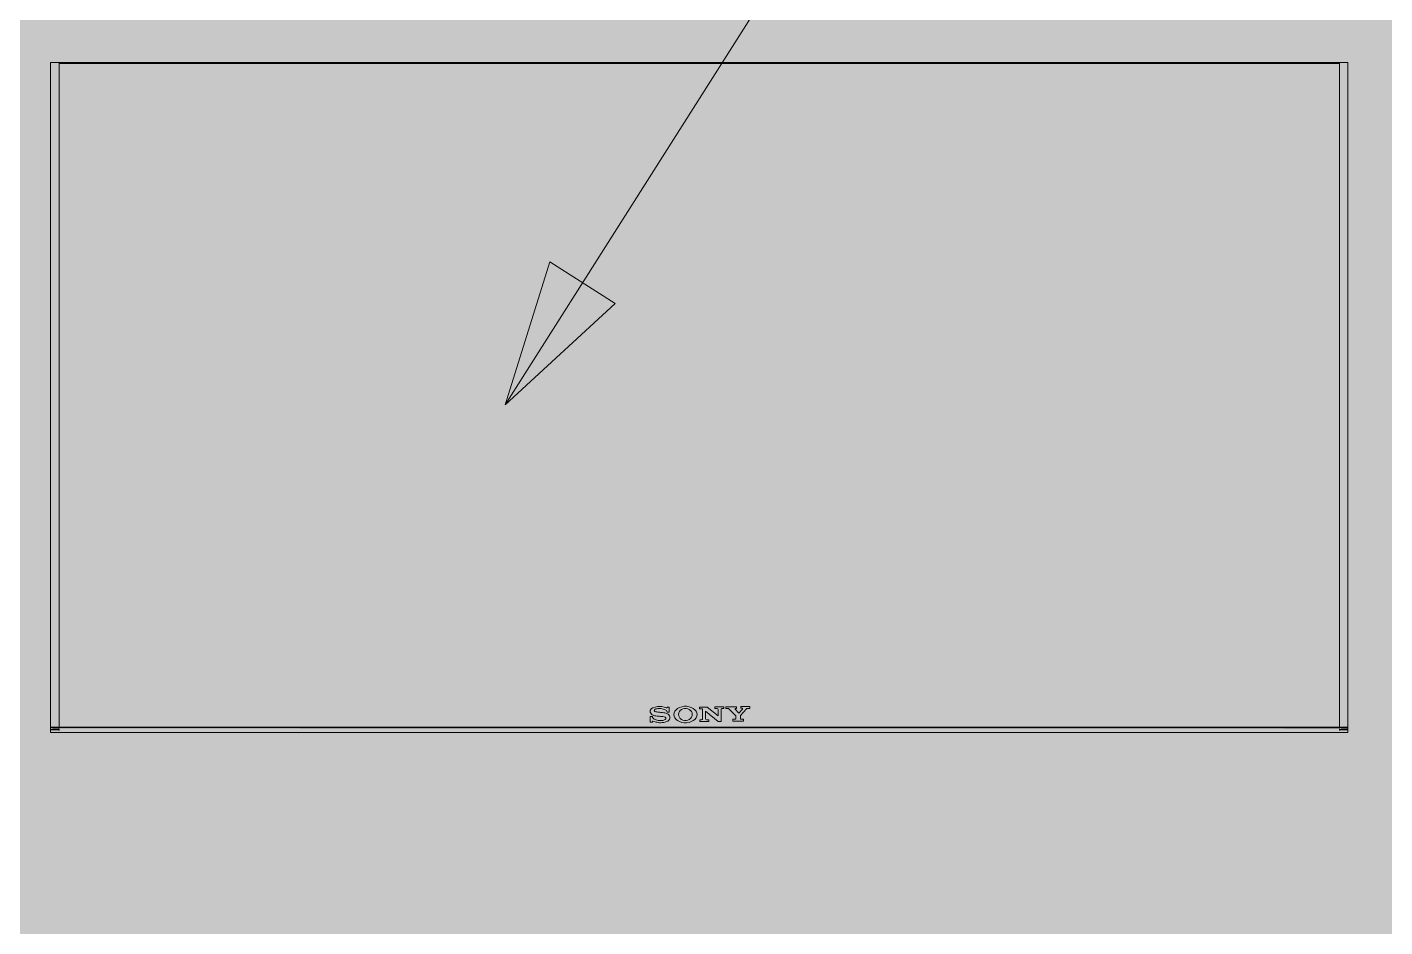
# Model space of a CAD drawing. Header units: inches. Extents: x -3547 to 717, y -19 to 229.
# Drawn here: x 287.8 to 344.1, y 37.3 to 74.7 of the extents above; entities that cross this region are included whole.
import ezdxf

# ---------------------------------------------------------------- set-up
doc = ezdxf.new("R2010")
doc.units = ezdxf.units.IN
doc.header["$MEASUREMENT"] = 0
for name, color, linetype, lineweight in [('A-GENM', 5, 'Continuous', 9), ('G-ANNO-TEXT', 231, 'Continuous', 9), ('I-WALL-1', 2, 'Continuous', 5)]:
    doc.layers.add(name, color=color, linetype=linetype, lineweight=lineweight)

# ---------------------------------------------------------------- blocks, each defined once
blk = doc.blocks.new('Sony TV - Sony TV-2182322-INTERIOR ELEVATION - LOBBY _101_ - WEST WALL')
at = {"layer": 'A-GENM'}
for points in [[(3527.733, 45.625), (3527.733, 73.214), (3527.383, 73.214), (3527.383, 45.625)], [(3580.614, 73.184), (3580.91, 73.184), (3580.91, 73.214), (3527.733, 73.214), (3527.733, 73.184)], [(3581.26, 45.625), (3581.26, 73.214), (3580.91, 73.214), (3580.91, 45.625)], [(3527.733, 45.588), (3527.733, 45.625), (3527.383, 45.619), (3527.383, 45.588)], [(3527.733, 45.484), (3527.733, 45.564), (3527.383, 45.546), (3527.383, 45.484)], [(3557.468, 45.395), (3581.26, 45.395), (3581.26, 45.484), (3580.91, 45.486), (3580.91, 45.564), (3527.733, 45.546), (3527.733, 45.484), (3527.383, 45.484), (3527.383, 45.395), (3555.664, 45.395)], [(3552.958, 45.585), (3580.91, 45.594), (3580.91, 45.619), (3527.733, 45.619), (3527.733, 45.588), (3552.056, 45.585)], [(3581.26, 45.588), (3581.26, 45.625), (3580.91, 45.619), (3580.91, 45.588)], [(3581.26, 45.484), (3581.26, 45.564), (3580.91, 45.546), (3580.91, 45.484)]]:
    blk.add_hatch(color=256, dxfattribs=at).paths.add_polyline_path(points, flags=0)
h = blk.add_hatch(color=256, dxfattribs=at)
h.paths.add_polyline_path([(3527.733, 45.619), (3580.91, 45.619), (3580.91, 73.184), (3527.733, 73.184), (3527.733, 67.571)], flags=0)
h.paths.add_polyline_path([(3552.288, 45.824), (3552.385, 45.855), (3552.385, 45.824)], flags=0)
h.paths.add_polyline_path([(3552.385, 46.025), (3552.385, 45.865), (3552.288, 45.824), (3552.306, 46.06), (3552.385, 46.06)], flags=0)
h.paths.add_polyline_path([(3552.463, 45.947), (3552.401, 45.874), (3552.39, 46.021), (3552.414, 45.996)], flags=0)
h.paths.add_polyline_path([(3552.9, 46.343), (3552.952, 46.392), (3552.913, 46.336)], flags=0)
h.paths.add_polyline_path([(3552.727, 45.802), (3552.523, 45.831), (3552.416, 45.874), (3552.463, 45.947), (3552.661, 45.895), (3552.793, 45.896), (3552.893, 45.927), (3552.939, 45.983), (3552.893, 46.04), (3552.843, 46.052), (3552.437, 46.102), (3552.338, 46.156), (3552.286, 46.248), (3552.306, 46.351), (3552.378, 46.413), (3552.537, 46.466), (3552.733, 46.476), (3552.924, 46.431), (3552.948, 46.416), (3552.9, 46.343), (3552.768, 46.384), (3552.599, 46.392), (3552.488, 46.357), (3552.455, 46.313), (3552.497, 46.261), (3552.748, 46.23), (3552.965, 46.192), (3553.064, 46.132), (3553.106, 46.04), (3553.075, 45.929), (3552.98, 45.858), (3552.793, 45.806), (3552.757, 45.804)], flags=0)
h.paths.add_polyline_path([(3553.782, 45.805), (3553.587, 45.823), (3553.426, 45.89), (3553.308, 46.005), (3553.267, 46.147), (3553.308, 46.283), (3553.426, 46.398), (3553.599, 46.469), (3553.798, 46.484), (3553.998, 46.435), (3554.138, 46.345), (3554.219, 46.215), (3554.219, 46.073), (3554.138, 45.943), (3553.989, 45.848), (3553.798, 45.805)], flags=0)
h.paths.add_polyline_path([(3554.341, 45.854), (3554.341, 45.93), (3554.422, 45.93)], flags=0)
h.paths.add_polyline_path([(3554.715, 45.854), (3554.621, 45.93), (3554.715, 45.93)], flags=0)
h.paths.add_polyline_path([(3554.422, 45.854), (3554.341, 45.854), (3554.621, 45.924), (3554.715, 45.854), (3554.461, 45.854)], flags=0)
h.paths.add_polyline_path([(3554.585, 46.287), (3554.585, 45.962), (3554.461, 45.962), (3554.461, 46.336)], flags=0)
h.paths.add_polyline_path([(3554.337, 46.455), (3554.422, 46.38), (3554.337, 46.384), (3554.337, 46.445)], flags=0)
h.paths.add_polyline_path([(3554.647, 46.455), (3554.422, 46.386), (3554.337, 46.455), (3554.585, 46.455)], flags=0)
h.paths.add_polyline_path([(3555.103, 45.854), (3554.493, 46.336), (3554.461, 46.366), (3554.66, 46.445), (3555.103, 46.086), (3555.103, 46.359), (3555.226, 46.359), (3555.226, 45.854)], flags=0)
h.paths.add_polyline_path([(3554.341, 45.854), (3554.461, 45.932), (3554.585, 45.928), (3554.422, 45.879)], flags=0)
h.paths.add_polyline_path([(3556.165, 45.871), (3556.066, 45.947), (3556.165, 45.947)], flags=0)
h.paths.add_polyline_path([(3555.802, 45.871), (3555.714, 45.871), (3555.836, 45.952), (3556.066, 45.941), (3556.165, 45.871), (3555.819, 45.871)], flags=0)
h.paths.add_polyline_path([(3555.714, 45.871), (3555.714, 45.947), (3555.802, 45.947)], flags=0)
h.paths.add_polyline_path([(3553.714, 45.899), (3553.86, 45.919), (3553.96, 45.981), (3554.023, 46.087), (3554.019, 46.215), (3553.96, 46.313), (3553.848, 46.381), (3553.698, 46.392), (3553.577, 46.345), (3553.497, 46.263), (3553.465, 46.144), (3553.497, 46.031), (3553.599, 45.936), (3553.698, 45.902)], flags=0)
h.paths.add_polyline_path([(3555.836, 45.966), (3555.836, 46.348), (3555.969, 46.206), (3556.117, 46.371), (3556.279, 46.374), (3556.04, 46.093), (3556.04, 45.966), (3555.969, 45.966)], flags=0)
h.paths.add_polyline_path([(3555.836, 46.093), (3555.554, 46.375), (3555.816, 46.369), (3555.835, 46.109)], flags=0)
h.paths.add_polyline_path([(3553.07, 46.248), (3552.958, 46.314), (3552.985, 46.45), (3553.07, 46.445), (3553.07, 46.345)], flags=0)
h.paths.add_polyline_path([(3552.956, 46.307), (3552.94, 46.343), (3552.963, 46.345), (3552.958, 46.317)], flags=0)
h.paths.add_polyline_path([(3555.429, 46.467), (3555.509, 46.391), (3555.429, 46.391), (3555.429, 46.445)], flags=0)
h.paths.add_polyline_path([(3555.554, 46.375), (3555.429, 46.467), (3555.864, 46.467), (3555.815, 46.393), (3555.664, 46.383)], flags=0)
h.paths.add_polyline_path([(3556.056, 46.481), (3556.091, 46.402), (3556.056, 46.405), (3556.056, 46.467)], flags=0)
h.paths.add_polyline_path([(3556.291, 46.384), (3556.107, 46.411), (3556.056, 46.481), (3556.427, 46.481), (3556.305, 46.392)], flags=0)
h.paths.add_polyline_path([(3555.339, 46.467), (3555.339, 46.39), (3555.256, 46.39), (3555.315, 46.445)], flags=0)
h.paths.add_polyline_path([(3554.965, 46.467), (3555.065, 46.39), (3554.965, 46.39), (3554.965, 46.455)], flags=0)
h.paths.add_polyline_path([(3555.339, 46.467), (3555.065, 46.395), (3554.965, 46.467), (3555.256, 46.467)], flags=0)
h.paths.add_polyline_path([(3555.256, 46.386), (3555.103, 46.392), (3555.312, 46.445), (3555.241, 46.386)], flags=0)
h.paths.add_polyline_path([(3555.836, 46.397), (3555.836, 46.416), (3555.864, 46.445), (3555.864, 46.397)], flags=0)
h.paths.add_polyline_path([(3556.336, 46.397), (3556.427, 46.481), (3556.427, 46.397)], flags=0)
h = blk.add_hatch(color=256, dxfattribs=at)
h.paths.add_polyline_path([(3552.9, 46.343), (3552.931, 46.326), (3552.924, 46.373)], flags=0)
h.paths.add_polyline_path([(3552.727, 45.802), (3552.92, 45.836), (3553.034, 45.888), (3553.1, 45.983), (3553.094, 46.089), (3553.021, 46.167), (3552.889, 46.211), (3552.488, 46.263), (3552.461, 46.331), (3552.525, 46.376), (3552.642, 46.394), (3552.823, 46.372), (3552.9, 46.343), (3552.931, 46.429), (3552.732, 46.476), (3552.579, 46.473), (3552.414, 46.43), (3552.319, 46.369), (3552.288, 46.313), (3552.306, 46.201), (3552.39, 46.12), (3552.545, 46.082), (3552.924, 46.019), (3552.94, 45.983), (3552.905, 45.935), (3552.813, 45.898), (3552.675, 45.893), (3552.488, 45.937), (3552.463, 45.947), (3552.423, 45.867), (3552.596, 45.816), (3552.675, 45.805)], flags=0)
h.paths.add_polyline_path([(3553.798, 45.805), (3553.998, 45.853), (3554.138, 45.943), (3554.219, 46.073), (3554.219, 46.215), (3554.138, 46.345), (3553.989, 46.44), (3553.798, 46.484), (3553.599, 46.469), (3553.426, 46.398), (3553.308, 46.283), (3553.266, 46.144), (3553.308, 46.005), (3553.426, 45.89), (3553.599, 45.819), (3553.698, 45.805)], flags=0)
h.paths.add_polyline_path([(3552.288, 45.824), (3552.385, 45.824), (3552.385, 45.855)], flags=0)
h.paths.add_polyline_path([(3552.385, 46.025), (3552.414, 45.889), (3552.463, 45.947), (3552.39, 46.021)], flags=0)
h.paths.add_polyline_path([(3552.288, 45.824), (3552.39, 45.867), (3552.384, 46.06), (3552.288, 46.06)], flags=0)
h.paths.add_polyline_path([(3554.715, 45.854), (3554.715, 45.93), (3554.621, 45.93)], flags=0)
h.paths.add_polyline_path([(3554.341, 45.854), (3554.422, 45.93), (3554.341, 45.93)], flags=0)
h.paths.add_polyline_path([(3554.715, 45.854), (3554.613, 45.931), (3554.341, 45.854), (3554.585, 45.854)], flags=0)
h.paths.add_polyline_path([(3554.647, 46.455), (3554.35, 46.445), (3554.432, 46.379), (3554.617, 46.445)], flags=0)
h.paths.add_polyline_path([(3555.103, 45.854), (3555.226, 45.854), (3555.226, 46.359), (3555.103, 46.359), (3555.103, 46.086), (3554.647, 46.455), (3554.461, 46.354), (3554.585, 46.287), (3554.762, 46.14)], flags=0)
h.paths.add_polyline_path([(3554.341, 45.854), (3554.585, 45.934), (3554.438, 45.931)], flags=0)
h.paths.add_polyline_path([(3556.117, 45.871), (3556.165, 45.871), (3556.04, 45.949), (3555.818, 45.949), (3555.714, 45.871), (3556.04, 45.871)], flags=0)
h.paths.add_polyline_path([(3556.165, 45.871), (3556.165, 45.947), (3556.066, 45.947), (3556.117, 45.907)], flags=0)
h.paths.add_polyline_path([(3555.714, 45.871), (3555.802, 45.947), (3555.714, 45.947)], flags=0)
h.paths.add_polyline_path([(3553.714, 45.899), (3553.587, 45.941), (3553.497, 46.031), (3553.465, 46.147), (3553.497, 46.263), (3553.599, 46.358), (3553.714, 46.395), (3553.86, 46.375), (3553.96, 46.313), (3554.023, 46.207), (3554.022, 46.086), (3553.96, 45.981), (3553.848, 45.913), (3553.782, 45.899)], flags=0)
h.paths.add_polyline_path([(3554.585, 45.962), (3554.585, 46.287), (3554.461, 46.336), (3554.461, 45.962)], flags=0)
h.paths.add_polyline_path([(3555.836, 46.093), (3555.816, 46.369), (3555.554, 46.375), (3555.664, 46.265)], flags=0)
h.paths.add_polyline_path([(3555.836, 45.966), (3556.04, 45.966), (3556.04, 46.109), (3556.279, 46.374), (3556.117, 46.371), (3555.969, 46.206), (3555.819, 46.367), (3555.836, 46.093)], flags=0)
h.paths.add_polyline_path([(3552.956, 46.307), (3552.958, 46.379), (3552.931, 46.326)], flags=0)
h.paths.add_polyline_path([(3553.07, 46.248), (3553.07, 46.45), (3552.985, 46.445), (3552.965, 46.341), (3552.973, 46.287), (3552.985, 46.283)], flags=0)
h.paths.add_polyline_path([(3555.554, 46.375), (3555.815, 46.393), (3555.864, 46.467), (3555.429, 46.467), (3555.541, 46.384)], flags=0)
h.paths.add_polyline_path([(3554.337, 46.38), (3554.422, 46.38), (3554.337, 46.445), (3554.337, 46.384)], flags=0)
h.paths.add_polyline_path([(3556.291, 46.384), (3556.427, 46.481), (3556.056, 46.481), (3556.116, 46.4), (3556.279, 46.385)], flags=0)
h.paths.add_polyline_path([(3555.339, 46.467), (3554.981, 46.455), (3555.074, 46.389), (3555.263, 46.445)], flags=0)
h.paths.add_polyline_path([(3555.241, 46.386), (3555.339, 46.467), (3555.103, 46.386), (3555.226, 46.386)], flags=0)
h.paths.add_polyline_path([(3555.339, 46.39), (3555.339, 46.467), (3555.256, 46.39)], flags=0)
h.paths.add_polyline_path([(3555.065, 46.39), (3554.965, 46.445), (3554.965, 46.39)], flags=0)
h.paths.add_polyline_path([(3555.429, 46.391), (3555.509, 46.391), (3555.429, 46.445)], flags=0)
h.paths.add_polyline_path([(3555.836, 46.397), (3555.864, 46.397), (3555.852, 46.445), (3555.826, 46.397)], flags=0)
h.paths.add_polyline_path([(3556.336, 46.397), (3556.427, 46.397), (3556.427, 46.481), (3556.367, 46.426)], flags=0)
h.paths.add_polyline_path([(3556.056, 46.402), (3556.107, 46.402), (3556.056, 46.445), (3556.056, 46.405)], flags=0)
for p, q in [((3527.383, 45.625), (3527.383, 73.214)), ((3527.383, 73.214), (3527.733, 73.214)), ((3527.733, 73.214), (3527.733, 45.625)), ((3527.733, 73.184), (3527.733, 73.214)), ((3527.733, 73.214), (3580.91, 73.214)), ((3527.733, 45.619), (3527.733, 73.184)), ((3527.733, 73.184), (3580.91, 73.184)), ((3580.91, 73.184), (3527.733, 73.184)), ((3580.91, 73.184), (3527.733, 73.184)), ((3527.733, 73.184), (3527.733, 45.625)), ((3580.91, 45.625), (3580.91, 73.214)), ((3580.91, 73.214), (3581.26, 73.214)), ((3580.91, 73.214), (3580.91, 73.184)), ((3580.91, 73.184), (3580.91, 45.619)), ((3580.91, 45.625), (3580.91, 73.184)), ((3581.26, 73.214), (3581.26, 45.625)), ((3553.07, 46.45), (3552.985, 46.45)), ((3552.985, 46.45), (3552.985, 46.419)), ((3552.985, 46.248), (3553.07, 46.248)), ((3553.07, 46.248), (3553.07, 46.45)), ((3554.647, 46.455), (3554.337, 46.455)), ((3554.337, 46.455), (3554.337, 46.38)), ((3554.337, 46.38), (3554.422, 46.38)), ((3554.461, 46.336), (3554.461, 45.962)), ((3554.585, 45.962), (3554.585, 46.287)), ((3554.585, 46.287), (3555.103, 45.854)), ((3555.103, 46.086), (3554.647, 46.455)), ((3555.339, 46.467), (3554.965, 46.467)), ((3554.965, 46.467), (3554.965, 46.39)), ((3554.965, 46.39), (3555.065, 46.39)), ((3555.103, 46.359), (3555.103, 46.086)), ((3555.226, 45.854), (3555.226, 46.359)), ((3555.256, 46.39), (3555.339, 46.39)), ((3555.339, 46.39), (3555.339, 46.467)), ((3555.864, 46.467), (3555.429, 46.467)), ((3555.429, 46.467), (3555.429, 46.391)), ((3555.429, 46.391), (3555.509, 46.391)), ((3555.554, 46.375), (3555.836, 46.093)), ((3555.969, 46.206), (3555.819, 46.367)), ((3555.826, 46.397), (3555.864, 46.397)), ((3555.864, 46.397), (3555.864, 46.467)), ((3556.117, 46.371), (3555.969, 46.206)), ((3556.04, 46.109), (3556.279, 46.374)), ((3556.427, 46.481), (3556.056, 46.481)), ((3556.056, 46.481), (3556.056, 46.402)), ((3556.056, 46.402), (3556.107, 46.402)), ((3556.336, 46.397), (3556.427, 46.397)), ((3556.427, 46.397), (3556.427, 46.481)), ((3552.385, 46.06), (3552.288, 46.06)), ((3552.288, 46.06), (3552.288, 45.824)), ((3552.288, 45.824), (3552.385, 45.824)), ((3552.385, 46.025), (3552.385, 46.06)), ((3552.385, 45.824), (3552.385, 45.855)), ((3554.422, 45.93), (3554.341, 45.93)), ((3554.341, 45.93), (3554.341, 45.854)), ((3554.341, 45.854), (3554.715, 45.854)), ((3554.715, 45.93), (3554.621, 45.93)), ((3554.715, 45.854), (3554.715, 45.93)), ((3555.103, 45.854), (3555.226, 45.854)), ((3555.802, 45.947), (3555.714, 45.947)), ((3555.714, 45.947), (3555.714, 45.871)), ((3555.714, 45.871), (3556.165, 45.871)), ((3555.836, 46.093), (3555.836, 45.966)), ((3556.04, 45.966), (3556.04, 46.109)), ((3556.165, 45.947), (3556.066, 45.947)), ((3556.165, 45.871), (3556.165, 45.947)), ((3527.383, 45.588), (3527.383, 45.625)), ((3527.733, 45.625), (3527.383, 45.625)), ((3527.383, 45.588), (3527.733, 45.588)), ((3527.383, 45.551), (3527.383, 45.585)), ((3527.383, 45.585), (3581.26, 45.585)), ((3527.383, 45.484), (3527.383, 45.549)), ((3527.383, 45.395), (3527.383, 45.486)), ((3527.383, 45.395), (3581.26, 45.395)), ((3527.733, 45.619), (3580.91, 45.619)), ((3527.733, 45.619), (3527.733, 45.588)), ((3527.733, 45.619), (3580.91, 45.619)), ((3527.733, 45.549), (3527.733, 45.484)), ((3581.26, 45.625), (3580.91, 45.625)), ((3580.91, 45.588), (3580.91, 45.619)), ((3580.91, 45.588), (3581.26, 45.588)), ((3580.91, 45.484), (3580.91, 45.549)), ((3581.26, 45.625), (3581.26, 45.588)), ((3581.26, 45.585), (3581.26, 45.551)), ((3581.26, 45.549), (3581.26, 45.484)), ((3581.26, 45.486), (3581.26, 45.395))]:
    blk.add_line(p, q, dxfattribs=at)
at = {"layer": 'A-GENM', "flags": 128}
for points in [[(3552.455, 46.313), (3552.461, 46.331), (3552.475, 46.348), (3552.497, 46.363), (3552.525, 46.376), (3552.56, 46.385), (3552.599, 46.392), (3552.642, 46.394), (3552.687, 46.394), (3552.733, 46.39), (3552.779, 46.383), (3552.823, 46.372), (3552.864, 46.359), (3552.9, 46.343), (3552.931, 46.326), (3552.956, 46.307), (3552.973, 46.287), (3552.983, 46.267), (3552.985, 46.248)], [(3554.23, 46.144), (3554.219, 46.215), (3554.188, 46.283), (3554.138, 46.345), (3554.07, 46.398), (3553.989, 46.44), (3553.897, 46.469), (3553.798, 46.484), (3553.698, 46.484), (3553.599, 46.469), (3553.507, 46.44), (3553.426, 46.398), (3553.358, 46.345), (3553.308, 46.283), (3553.277, 46.215), (3553.266, 46.144)], [(3553.465, 46.147), (3553.473, 46.207), (3553.497, 46.263), (3553.536, 46.313), (3553.587, 46.353), (3553.647, 46.381), (3553.714, 46.395), (3553.782, 46.395), (3553.848, 46.381), (3553.908, 46.353), (3553.96, 46.313), (3553.998, 46.263), (3554.023, 46.207), (3554.031, 46.147)], [(3553.266, 46.144), (3553.277, 46.073), (3553.308, 46.005), (3553.358, 45.943), (3553.426, 45.89), (3553.507, 45.848), (3553.599, 45.819), (3553.698, 45.805), (3553.798, 45.805), (3553.897, 45.819), (3553.989, 45.848), (3554.07, 45.89), (3554.138, 45.943), (3554.188, 46.005), (3554.219, 46.073), (3554.23, 46.144)], [(3554.031, 46.147), (3554.023, 46.087), (3553.998, 46.031), (3553.96, 45.981), (3553.908, 45.941), (3553.848, 45.913), (3553.782, 45.899), (3553.714, 45.899), (3553.647, 45.913), (3553.587, 45.941), (3553.536, 45.981), (3553.497, 46.031), (3553.473, 46.087), (3553.465, 46.147)]]:
    blk.add_lwpolyline(points, dxfattribs=at)
at = {"layer": 'A-GENM'}
for centre, radius, start, end in [((3552.971, 46.455), 0.0391, 239.9609, 290.0391), ((3554.422, 46.341), 0.0386, 353.0978, 90), ((3555.065, 46.351), 0.039, 12, 90), ((3555.256, 46.359), 0.0301, 90, 180), ((3555.509, 46.321), 0.0703, 50.5477, 90), ((3555.826, 46.381), 0.0161, 90, 243.3042), ((3556.107, 46.385), 0.0171, 304.3971, 90), ((3556.332, 46.326), 0.0711, 86.6591, 138), ((3552.404, 45.855), 0.0186, 56, 180), ((3554.428, 45.962), 0.0329, 260.4727, 0), ((3554.621, 45.966), 0.0362, 185.9916, 270), ((3555.802, 45.986), 0.0394, 270, 329.9829), ((3556.066, 45.973), 0.026, 194.0926, 270)]:
    blk.add_arc(centre, radius, start, end, dxfattribs=at)
for points, knots in [([(3552.288, 46.313), (3552.28, 46.273), (3552.287, 46.232), (3552.341, 46.13), (3552.48, 46.084), (3552.657, 46.074), (3552.797, 46.053), (3552.917, 46.05), (3552.959, 45.959), (3552.854, 45.907), (3552.765, 45.877), (3552.445, 45.912), (3552.385, 46.025)], [0, 0, 0, 0, 0.0054881, 0.0139056, 0.0261189, 0.039017, 0.0512, 0.0612292, 0.0706154, 0.0792484, 0.0940384, 0.1091309, 0.1091309, 0.1091309, 0.1091309]), ([(3552.952, 46.421), (3552.824, 46.468), (3552.624, 46.51), (3552.31, 46.41), (3552.288, 46.313)], [0, 0, 0, 0, 0.01859879, 0.03620202, 0.03620202, 0.03620202, 0.03620202]), ([(3552.414, 45.871), (3552.481, 45.839), (3552.567, 45.822), (3552.668, 45.801), (3552.79, 45.801), (3552.908, 45.83), (3553.015, 45.869), (3553.088, 45.93), (3553.113, 46.026), (3553.096, 46.099), (3553.029, 46.173), (3552.898, 46.216), (3552.71, 46.232), (3552.577, 46.248), (3552.49, 46.255), (3552.451, 46.283), (3552.455, 46.313)], [0, 0, 0, 0, 0.0073496, 0.0160523, 0.0256808, 0.0356012, 0.0447713, 0.0533382, 0.0608452, 0.0684764, 0.0771911, 0.0890207, 0.1018058, 0.1131797, 0.1206497, 0.1252392, 0.1252392, 0.1252392, 0.1252392])]:
    blk.add_open_spline(points, degree=3, knots=knots, dxfattribs=at)

msp = doc.modelspace()

# ---------------------------------------------------------------- hatches: boundary and pattern name
at = {"layer": 'G-ANNO-TEXT'}
msp.add_hatch(color=256, dxfattribs=at).paths.add_polyline_path([(307.60926, 59.0085), (312.18064, 63.2141), (309.46539, 64.93635)], flags=0)
at = {"layer": 'I-WALL-1'}
h = msp.add_hatch(color=256, dxfattribs=at)
h.paths.add_polyline_path([(246.67208, 4), (249.46176, 4), (249.46176, 5.98425), (247.65204, 5.98425), (247.65154, 6.30344), (246.85801, 6.45431), (246.67208, 6.4792), (246.67208, 4.19075)], flags=0)
h.paths.add_polyline_path([(251.43898, 4), (295.35497, 4), (295.36402, 6.56177), (293.99829, 6.58739), (292.79122, 6.64832), (291.75602, 6.73585), (291.13432, 6.80838), (290.12038, 6.96817), (289.26108, 7.15244), (288.37154, 7.40886), (287.66676, 7.67775), (286.9616, 8.03534), (286.61872, 8.24702), (286.14371, 8.60083), (285.56432, 9.14281), (285.26182, 9.47247), (284.73186, 10.09279), (283.53619, 11.4708), (281.8047, 13.39851), (280.16659, 15.16402), (278.21484, 17.23254), (278.09103, 17.53365), (278.04412, 17.91591), (278.04412, 18.72763), (278.1034, 19.04095), (278.36224, 19.11096), (279.36557, 18.80812), (281.8831, 18.05155), (282.40287, 18.11061), (282.58275, 18.17761), (282.73602, 18.37619), (282.9803, 18.81679), (283.20048, 19.37544), (283.48002, 20.18477), (284.00932, 21.33714), (284.55891, 22.67855), (285.05342, 24.05095), (285.49912, 25.45807), (285.9223, 26.97456), (286.30951, 28.5497), (286.37371, 28.82917), (286.53195, 29.28756), (286.78445, 29.6638), (287.09752, 29.94505), (287.45548, 30.14143), (287.85022, 30.25677), (288.27745, 30.28882), (290.68584, 29.98212), (292.35843, 29.84536), (294.19803, 29.74297), (296.07191, 29.67422), (297.16802, 29.65223), (299.7411, 29.61328), (302.2671, 29.60377), (306.1812, 29.63529), (310.23186, 29.70329), (315.70179, 29.61328), (319.30126, 29.60623), (321.28996, 29.61858), (325.50932, 29.72169), (327.0914, 29.79659), (329.3366, 29.96748), (330.48392, 30.09457), (331.97703, 30.2831), (332.42669, 30.22794), (332.79201, 30.10343), (333.08071, 29.94505), (333.39378, 29.6638), (333.64627, 29.28756), (333.80452, 28.82917), (334.1886, 27.23303), (334.59745, 25.7354), (335.05202, 24.26892), (335.42235, 23.20494), (335.81341, 22.18594), (336.27716, 21.09225), (336.79469, 19.94521), (337.01579, 19.25168), (337.2808, 18.63769), (337.52497, 18.25976), (337.64365, 18.14857), (337.71556, 18.12132), (338.236, 18.05282), (338.38092, 18.06068), (340.20685, 18.62048), (340.87128, 18.82492), (341.75848, 19.10301), (342.05367, 19.06194), (342.14062, 18.70943), (342.13092, 17.85004), (342.05367, 17.44257), (341.90608, 17.15707), (341.45152, 16.66831), (340.10943, 15.26604), (338.03291, 13.02489), (336.1797, 10.94173), (334.32127, 8.85287), (333.70133, 8.34423), (333.4841, 8.20048), (333.1039, 7.96999), (332.42505, 7.64272), (331.73597, 7.38697), (331.23052, 7.23365), (330.36833, 7.02745), (329.29111, 6.84332), (328.3343, 6.72739), (327.26218, 6.63953), (325.89121, 6.57813), (324.80201, 6.56081), (324.82844, 4), (368.73924, 4), (368.73924, 5.98425), (366.95842, 5.98425), (366.95842, 6.29864), (366.14252, 6.45277), (365.62037, 6.58604), (364.88746, 6.84203), (363.62717, 7.43238), (354.21348, 11.87566), (348.06183, 14.75419), (347.24515, 15.28901), (346.54803, 16.19297), (346.49565, 16.42051), (346.49565, 16.75427), (346.57612, 17.46478), (346.6301, 17.70814), (346.77959, 17.92076), (347.03673, 17.94489), (347.68002, 17.95547), (349.52881, 17.97566), (363.08948, 18.09722), (363.73487, 18.15887), (364.6197, 18.39355), (365.19128, 18.66585), (365.75246, 19.03317), (366.36955, 19.58322), (367.06097, 20.36043), (367.84479, 21.48529), (368.58179, 22.82622), (369.23831, 24.24745), (369.92785, 26.01498), (370.42824, 27.49177), (370.94602, 29.1339), (371.13202, 29.39675), (371.31658, 29.5487), (371.5653, 29.67894), (371.94695, 29.77398), (372.12302, 29.79317), (372.62132, 29.75224), (374.8683, 29.44346), (377.62303, 28.86056), (378.01448, 28.8076), (378.88167, 28.76493), (379.73883, 28.76729), (380.27388, 28.79382), (380.97271, 28.86056), (381.60412, 28.95867), (382.0319, 29.05342), (382.4888, 29.2108), (382.73592, 29.37519), (382.79288, 29.54513), (382.81219, 29.74002), (382.84823, 29.78344), (383.04265, 29.7777), (384.93303, 29.51712), (384.95655, 25.94856), (384.91721, 23.92465), (384.83553, 22.1486), (384.77305, 21.31967), (384.63338, 19.85436), (384.47871, 18.70222), (384.31333, 17.74602), (384.03667, 16.50427), (383.85483, 15.8606), (383.45397, 14.63466), (383.21401, 14.05197), (382.84512, 13.26842), (382.5094, 12.6415), (382.14947, 12.071), (381.65452, 11.39263), (381.16341, 10.826), (380.60523, 10.22966), (379.92236, 9.6269), (379.74762, 9.47497), (378.1855, 8.41613), (376.59473, 7.5977), (375.74351, 7.23851), (374.49291, 6.80161), (373.82397, 6.58289), (373.15205, 6.41594), (372.52619, 6.29534), (372.52619, 5.98425), (370.71646, 5.98425), (370.71646, 4), (395.29708, 4), (395.29708, 35.75), (395.04708, 35.75), (395.04708, 37.73269), (394.79708, 37.73269), (394.79708, 38.725), (395.04708, 38.725), (395.04708, 39.00192), (394.79708, 39.00192), (394.79708, 39.18654), (395.04708, 39.18654), (395.04708, 39.55577), (394.79708, 39.55577), (394.79708, 40.8012), (395.04708, 40.8012), (395.04708, 41.03269), (394.79708, 41.03269), (394.79708, 42.11731), (395.04708, 42.11731), (395.04708, 42.97115), (394.79708, 42.97115), (394.79708, 44.05577), (395.04708, 44.05577), (395.04708, 44.17115), (394.79708, 44.17115), (394.79708, 45.53269), (395.04708, 45.53269), (395.04708, 45.60192), (394.79708, 45.60192), (394.79708, 45.875), (393.79708, 45.875), (393.79708, 49.875), (394.79708, 49.89008), (394.79708, 50.30962), (395.04708, 50.30962), (395.04708, 50.60962), (394.79708, 50.60962), (394.79708, 51.76346), (395.04708, 51.76346), (395.04708, 52.10962), (394.79708, 52.10962), (394.79708, 52.29423), (395.04708, 52.29423), (395.04708, 52.59423), (394.79708, 52.59423), (394.79708, 53.74808), (395.04708, 53.74808), (395.04708, 54.025), (394.79708, 54.025), (394.79708, 55.17885), (395.04708, 55.17885), (395.04708, 55.50192), (394.79708, 55.50192), (394.79708, 56.58654), (395.04708, 56.58654), (395.04708, 56.86346), (394.79708, 56.86346), (394.79708, 58.10889), (395.04708, 58.10889), (395.04708, 60), (395.29708, 60), (395.29708, 108.875), (246.67208, 108.875), (246.67208, 29.63564), (247.90794, 29.78613), (248.18437, 29.77909), (248.3672, 29.7541), (248.64007, 29.66473), (248.91544, 29.50442), (249.07999, 29.36894), (249.23221, 29.1339), (250.12531, 26.37397), (250.50873, 25.31763), (251.1218, 23.8237), (251.79245, 22.45077), (252.06802, 21.95378), (252.46011, 21.28162), (253.19726, 20.24888), (254.03032, 19.36861), (254.62556, 18.8903), (255.18124, 18.56361), (255.73458, 18.32943), (256.55306, 18.13757), (257.81978, 18.06292), (258.88005, 18.0524), (263.49279, 18.03156), (269.62154, 17.98335), (273.29322, 17.93905), (273.41943, 17.91716), (273.54813, 17.70814), (273.6302, 17.23839), (273.69025, 16.66831), (273.68257, 16.42051), (273.6302, 16.19297), (272.93307, 15.28901), (271.91202, 14.64211), (268.23642, 12.9365), (261.84911, 9.94025), (255.0239, 6.74064), (254.54649, 6.58289), (253.81119, 6.40304), (253.21981, 6.27765), (253.19967, 5.98425), (251.43898, 5.98425), (251.43898, 4.19075)], flags=0)
h.paths.add_polyline_path([(322.90447, 4), (322.93222, 6.56081), (311.54693, 6.56081), (311.54693, 5.6819), (311.58089, 5.6819), (311.62211, 5.34709), (311.74789, 5.03916), (311.85187, 4.88502), (311.93781, 4.78493), (312.12406, 4.6545), (312.33847, 4.57427), (314.42296, 4), (322.89742, 4)], flags=0)
h.paths.add_polyline_path([(305.75674, 4), (308.08291, 4.66694), (308.29193, 4.84492), (308.43095, 5.04024), (308.52213, 5.2471), (308.5563, 5.34828), (308.59734, 5.6819), (308.6313, 5.6819), (308.6313, 6.56081), (297.24483, 6.56081), (297.28081, 4), (305.75651, 4)], flags=0)
h.paths.add_polyline_path([(382.93671, 18.00341), (383.06724, 18.33579), (382.9393, 18.01005)], flags=0)
h.paths.add_polyline_path([(289.0817, 45.39468), (288.73161, 45.39468), (288.73161, 73.21447), (342.60862, 73.21447), (342.60862, 45.39468), (301.56842, 45.39468)], flags=0)
h.paths.add_polyline_path([(393.92208, 46), (394.79708, 46), (394.79708, 46.75577), (395.04708, 46.75577), (395.04708, 46.98654), (394.79708, 46.98654), (394.79708, 47.17115), (395.04708, 47.17115), (395.04708, 47.54038), (394.79708, 47.54038), (394.79708, 48.69423), (395.04708, 48.69423), (395.04708, 48.94808), (394.79708, 48.94808), (394.79708, 49.75), (393.92208, 49.75), (393.92208, 46.08654)], flags=0)

# ---------------------------------------------------------------- linework, layer by layer
at = {"layer": 'G-ANNO-TEXT'}
for p, q in [((307.60926, 59.0085), (363.6197, 147.31325)), ((309.46539, 64.93635), (307.60926, 59.0085)), ((312.18064, 63.2141), (309.46539, 64.93635)), ((307.60926, 59.0085), (312.18064, 63.2141))]:
    msp.add_line(p, q, dxfattribs=at)

# ---------------------------------------------------------------- block references
at = {"layer": 'A-GENM'}
msp.add_blockref('Sony TV - Sony TV-2182322-INTERIOR ELEVATION - LOBBY _101_ - WEST WALL', (-3238.65165, 0), dxfattribs=at)

doc.saveas('drawing.dxf')
